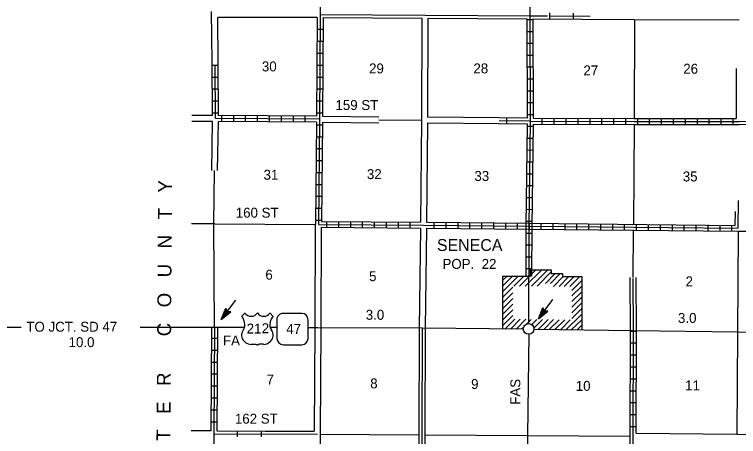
# Model space of a CAD drawing. Extents: x 1341701 to 1901259, y 16166019 to 16658355.
# Drawn here: x 1482423 to 1518849, y 16364000 to 16385225 of the extents above; entities that cross this region are included whole.
import ezdxf

# ---------------------------------------------------------------- set-up
doc = ezdxf.new("R2010")
doc.units = 0
for name, color, linetype in [('L10', 7, 'Continuous'), ('L11', 7, 'Continuous'), ('L13', 7, 'Continuous'), ('L14', 7, 'Continuous'), ('L16', 7, 'Continuous'), ('L2', 7, 'Continuous'), ('L21', 7, 'Continuous'), ('L22', 7, 'Continuous'), ('L28', 7, 'Continuous'), ('L3', 7, 'Continuous'), ('L30', 7, 'Continuous'), ('L4', 7, 'Continuous'), ('L50', 7, 'Continuous'), ('L51', 7, 'Continuous'), ('L8', 7, 'Continuous'), ('L9', 7, 'Continuous')]:
    doc.layers.add(name, color=color, linetype=linetype)

msp = doc.modelspace()

# ---------------------------------------------------------------- linework, layer by layer
at = {"layer": 'L10'}
for points in [[(1497946, 16385071), (1502921, 16385046)], [(1503221, 16385038), (1508221, 16385005)], [(1497554, 16374671), (1497529, 16369471)], [(1497857, 16374521), (1497829, 16369470)], [(1502787, 16369446), (1502771, 16364088), (1502746, 16358938)], [(1503087, 16369446), (1503071, 16364088), (1503046, 16358929)], [(1513695, 16364163), (1518770, 16364121), (1524062, 16364104)]]:
    msp.add_lwpolyline(points, dxfattribs=at)
at = {"layer": 'L11'}
for points in [[(1492370, 16382824), (1492343, 16385380)], [(1492670, 16382824), (1492649, 16385080)], [(1497645, 16385071), (1492649, 16385080)], [(1502921, 16385046), (1502896, 16379913), (1502854, 16374779)], [(1503221, 16385038), (1503196, 16380063)], [(1510970, 16384992), (1513587, 16384971)], [(1513587, 16384971), (1518885, 16384963)], [(1518733, 16382504), (1518729, 16379996)], [(1492344, 16377379), (1492388, 16379846)], [(1492644, 16377379), (1492688, 16379845)], [(1497922, 16380104), (1500752, 16380081)], [(1506804, 16380021), (1503196, 16380063)], [(1497919, 16379804), (1500752, 16379781)], [(1503196, 16379763), (1503154, 16374779)], [(1506804, 16379721), (1503196, 16379763)], [(1518687, 16374621), (1518692, 16375324)], [(1502854, 16374481), (1502787, 16369448)], [(1503154, 16374478), (1503087, 16369444)], [(1518837, 16374321), (1523978, 16374321)], [(1513412, 16369321), (1513395, 16371995)], [(1513712, 16369321), (1513695, 16371997)], [(1497529, 16369471), (1497504, 16364263)], [(1497829, 16369470), (1497771, 16358971)], [(1495039, 16364275), (1497504, 16364263)]]:
    msp.add_lwpolyline(points, dxfattribs=at)
at = {"layer": 'L13'}
for points in [[(1513612, 16384971), (1513595, 16379988)], [(1500752, 16379931), (1502896, 16379913)], [(1513595, 16379688), (1513562, 16374671)], [(1492504, 16374704), (1497554, 16374671)], [(1513554, 16374379), (1513537, 16371996)], [(1518837, 16374321), (1518770, 16364121)], [(1497796, 16364113), (1502771, 16364079)], [(1503071, 16364079), (1513395, 16364013)]]:
    msp.add_lwpolyline(points, dxfattribs=at)
at = {"layer": 'L16'}
for p, q in [((1508380, 16372062), (1508382, 16372389)), ((1508382, 16372389), (1509418, 16372388)), ((1509418, 16372388), (1509419, 16372202)), ((1509419, 16372202), (1509997, 16372201)), ((1509997, 16372201), (1509996, 16372051)), ((1506991, 16369406), (1506998, 16372060)), ((1506998, 16372060), (1508380, 16372062)), ((1509996, 16372051), (1510959, 16372052)), ((1510959, 16372052), (1510959, 16369356))]:
    msp.add_line(p, q, dxfattribs=at)
for points in [[(1508119, 16371561), (1508946, 16372388)], [(1508381, 16372115), (1508655, 16372388)], [(1508436, 16371562), (1509249, 16372388)], [(1508715, 16371562), (1509418, 16372277)], [(1509132, 16371702), (1509623, 16372202)], [(1509385, 16371702), (1509884, 16372201)], [(1506996, 16371288), (1507769, 16372061)], [(1506997, 16371573), (1507485, 16372061)], [(1506998, 16371857), (1507202, 16372061)], [(1507552, 16371561), (1508053, 16372061)], [(1507827, 16371561), (1508328, 16372062)], [(1509540, 16371551), (1510032, 16372052)], [(1509819, 16371551), (1510311, 16372052)], [(1510084, 16371552), (1510585, 16372052)], [(1510368, 16371552), (1510868, 16372052)], [(1510459, 16371351), (1510959, 16371852)], [(1506996, 16371004), (1507497, 16371506)], [(1510459, 16371068), (1510959, 16371568)], [(1506995, 16370720), (1507496, 16371222)], [(1510459, 16370785), (1510959, 16371285)], [(1506994, 16370436), (1507495, 16370937)], [(1510459, 16370501), (1510959, 16371002)], [(1510459, 16370226), (1510959, 16370726)], [(1506992, 16369868), (1507494, 16370378)], [(1506993, 16370152), (1507495, 16370653)], [(1510459, 16369943), (1510959, 16370443)], [(1506992, 16369584), (1507493, 16370085)], [(1510166, 16369366), (1510959, 16370160)], [(1507088, 16369405), (1507588, 16369905)], [(1507377, 16369402), (1507871, 16369897)], [(1507658, 16369400), (1508143, 16369894)], [(1508193, 16369660), (1508424, 16369891)], [(1508445, 16369629), (1508704, 16369888)], [(1508556, 16369448), (1508993, 16369885)], [(1508776, 16369385), (1509273, 16369882)], [(1509047, 16369381), (1509545, 16369879)], [(1509327, 16369377), (1509834, 16369876)], [(1509607, 16369374), (1510106, 16369874)], [(1509886, 16369370), (1510387, 16369871)], [(1510437, 16369363), (1510959, 16369875)], [(1507929, 16369396), (1508037, 16369504)], [(1510725, 16369359), (1510959, 16369593)]]:
    msp.add_lwpolyline(points, dxfattribs=at)
msp.add_circle((1508289, 16369409), 269, dxfattribs=at)
at = {"layer": 'L2'}
msp.add_lwpolyline([(1492479, 16369488), (1492446, 16374688), (1492494, 16377379)], dxfattribs=at)
at = {"layer": 'L28'}
for p, q in [((1492829, 16369888), (1493563, 16370863)), ((1508779, 16369913), (1509512, 16370888)), ((1492829, 16369888), (1493063, 16370463)), ((1492871, 16369971), (1493063, 16370421)), ((1492913, 16370013), (1493071, 16370404)), ((1492954, 16370079), (1493088, 16370371)), ((1493063, 16370463), (1493129, 16370288)), ((1508779, 16369913), (1509012, 16370488)), ((1508821, 16369996), (1509012, 16370446)), ((1508862, 16370038), (1509021, 16370429)), ((1508904, 16370104), (1509037, 16370396)), ((1508946, 16370146), (1509046, 16370363)), ((1509012, 16370488), (1509079, 16370313)), ((1492829, 16369888), (1493304, 16370271)), ((1492879, 16369938), (1493263, 16370254)), ((1492921, 16369996), (1493246, 16370263)), ((1492963, 16370054), (1493204, 16370254)), ((1492988, 16370104), (1493088, 16370229)), ((1492996, 16370121), (1493096, 16370338)), ((1493013, 16370104), (1493171, 16370263)), ((1493021, 16370146), (1493088, 16370229)), ((1493054, 16370213), (1493104, 16370321)), ((1493063, 16370188), (1493138, 16370263)), ((1493071, 16370238), (1493104, 16370288)), ((1493104, 16370246), (1493138, 16370271)), ((1493304, 16370271), (1493129, 16370288)), ((1508779, 16369913), (1509254, 16370296)), ((1508829, 16369963), (1509212, 16370279)), ((1508871, 16370021), (1509196, 16370288)), ((1508912, 16370079), (1509154, 16370279)), ((1508937, 16370129), (1509037, 16370254)), ((1508962, 16370129), (1509121, 16370288)), ((1508971, 16370171), (1509037, 16370254)), ((1509004, 16370238), (1509054, 16370346)), ((1509012, 16370213), (1509087, 16370288)), ((1509021, 16370263), (1509054, 16370313)), ((1509054, 16370271), (1509087, 16370296)), ((1509254, 16370296), (1509079, 16370313))]:
    msp.add_line(p, q, dxfattribs=at)
at = {"layer": 'L3'}
for p, q in [((1493854, 16370054), (1494021, 16370213)), ((1495429, 16370054), (1495271, 16370213)), ((1496888, 16370188), (1495938, 16370188)), ((1494004, 16369738), (1494004, 16369738)), ((1495279, 16369729), (1495279, 16369746)), ((1495621, 16369871), (1495621, 16368929)), ((1497196, 16368929), (1497196, 16369871)), ((1493929, 16369346), (1493938, 16369354)), ((1495354, 16369346), (1495354, 16369346)), ((1493988, 16368779), (1493971, 16368788)), ((1494329, 16368638), (1494571, 16368638)), ((1494954, 16368638), (1494713, 16368638)), ((1495271, 16368763), (1495296, 16368779)), ((1495938, 16368613), (1496888, 16368613))]:
    msp.add_line(p, q, dxfattribs=at)
for points in [[(1493996, 16369479), (1492479, 16369488)], [(1495621, 16369479), (1495288, 16369479)], [(1502937, 16369446), (1497679, 16369471), (1497196, 16369471)], [(1508021, 16369396), (1502937, 16369446)], [(1528970, 16369013), (1528328, 16369129), (1524128, 16369171), (1518820, 16369246), (1513562, 16369321), (1508554, 16369388)]]:
    msp.add_lwpolyline(points, dxfattribs=at)
for centre, radius, start, end in [((1493254, 16369575), 765, 12.2898, 38.4098), ((1494328, 16370428), 380, 215.686, 325.8081), ((1494957, 16370428), 380, 214.1946, 324.6567), ((1496032, 16369575), 765, 141.5922, 166.9359), ((1495938, 16369873), 315, 90.0011, 180.0011), ((1496883, 16369873), 315, 0.0011, 90.0011), ((1493556, 16369616), 461, 326.0856, 14.9122), ((1495730, 16369616), 461, 166.7494, 215.1852), ((1494257, 16369094), 413, 141.5649, 226.8935), ((1495029, 16369094), 413, 310.3399, 38.2936), ((1495938, 16368928), 315, 180.0011, 270.0011), ((1496883, 16368928), 315, 270.0011, 0.0011), ((1494329, 16369107), 472, 224.0239, 270.001), ((1494566, 16368556), 78.7, 10.3707, 90.0011), ((1494720, 16368556), 78.7, 90.0011, 169.6314), ((1494957, 16369107), 472, 270.0011, 311.9899)]:
    msp.add_arc(centre, radius, start, end, dxfattribs=at)
at = {"layer": 'L4'}
for points in [[(1508296, 16369679), (1508308, 16372061)], [(1508296, 16369138), (1508237, 16364046), (1508196, 16358754), (1508162, 16353471), (1508121, 16348254), (1508087, 16342996)]]:
    msp.add_lwpolyline(points, dxfattribs=at)
at = {"layer": 'L50'}
for p, q in [((1492388, 16380146), (1491338, 16380146)), ((1492388, 16379846), (1491338, 16379846)), ((1492504, 16374704), (1491329, 16374704)), ((1482755, 16369488), (1481280, 16369488)), ((1491321, 16369488), (1488754, 16369488)), ((1492296, 16364288), (1491313, 16364288))]:
    msp.add_line(p, q, dxfattribs=at)
at = {"layer": 'L51'}
msp.add_line((1492479, 16369488), (1491321, 16369488), dxfattribs=at)
at = {"layer": 'L8'}
for p, q in [((1508222, 16384972), (1508520, 16384973)), ((1497946, 16384463), (1497646, 16384463)), ((1508223, 16384375), (1508521, 16384376)), ((1497938, 16383863), (1497638, 16383863)), ((1508224, 16383779), (1508522, 16383779)), ((1497938, 16383263), (1497638, 16383263)), ((1508225, 16383182), (1508523, 16383183)), ((1492371, 16382679), (1492671, 16382679)), ((1497938, 16382663), (1497638, 16382663)), ((1508225, 16382586), (1508524, 16382586)), ((1492371, 16382079), (1492671, 16382079)), ((1497929, 16382063), (1497629, 16382063)), ((1508226, 16381989), (1508525, 16381990)), ((1492379, 16381479), (1492679, 16381479)), ((1497929, 16381463), (1497629, 16381463)), ((1508227, 16381392), (1508526, 16381393)), ((1492379, 16380879), (1492679, 16380879)), ((1497929, 16380863), (1497629, 16380863)), ((1508228, 16380796), (1508527, 16380796)), ((1492388, 16380279), (1492688, 16380279)), ((1497921, 16380263), (1497621, 16380263)), ((1508229, 16380199), (1508528, 16380200)), ((1492854, 16379846), (1492854, 16380146)), ((1493454, 16379838), (1493454, 16380138)), ((1494054, 16379838), (1494054, 16380138)), ((1494654, 16379829), (1494654, 16380129)), ((1495254, 16379821), (1495254, 16380121)), ((1495854, 16379821), (1495854, 16380121)), ((1496454, 16379813), (1496454, 16380113)), ((1497054, 16379813), (1497054, 16380113)), ((1508979, 16379704), (1508979, 16380004)), ((1509579, 16379704), (1509579, 16380004)), ((1510179, 16379696), (1510179, 16379996)), ((1510779, 16379696), (1510779, 16379996)), ((1511379, 16379696), (1511379, 16379996)), ((1511979, 16379696), (1511979, 16379996)), ((1512579, 16379688), (1512579, 16379988)), ((1513179, 16379688), (1513179, 16379988)), ((1513779, 16379688), (1513779, 16379988)), ((1514379, 16379688), (1514379, 16379988)), ((1514979, 16379688), (1514979, 16379988)), ((1515579, 16379688), (1515579, 16379988)), ((1516179, 16379688), (1516179, 16379988)), ((1516779, 16379696), (1516779, 16379996)), ((1517379, 16379696), (1517379, 16379996)), ((1517979, 16379696), (1517979, 16379996)), ((1518579, 16379696), (1518579, 16379996)), ((1497921, 16379663), (1497621, 16379663)), ((1508227, 16379605), (1508525, 16379601)), ((1497913, 16379063), (1497613, 16379063)), ((1508220, 16379008), (1508519, 16379005)), ((1497904, 16378463), (1497604, 16378463)), ((1508214, 16378411), (1508512, 16378408)), ((1497896, 16377863), (1497596, 16377863)), ((1508207, 16377815), (1508505, 16377812)), ((1497888, 16377263), (1497588, 16377263)), ((1508201, 16377218), (1508499, 16377215)), ((1497888, 16376663), (1497588, 16376663)), ((1508194, 16376622), (1508492, 16376618)), ((1497879, 16376063), (1497579, 16376063)), ((1508187, 16376025), (1508486, 16376022)), ((1497871, 16375463), (1497571, 16375463)), ((1508181, 16375429), (1508479, 16375425)), ((1497863, 16374863), (1497563, 16374863)), ((1498121, 16374821), (1498121, 16374521)), ((1498721, 16374813), (1498721, 16374513)), ((1499321, 16374804), (1499321, 16374504)), ((1499921, 16374804), (1499921, 16374504)), ((1500521, 16374796), (1500521, 16374496)), ((1501121, 16374796), (1501121, 16374496)), ((1501721, 16374788), (1501721, 16374488)), ((1502321, 16374788), (1502321, 16374488)), ((1503521, 16374771), (1503521, 16374471)), ((1504121, 16374771), (1504121, 16374471)), ((1504721, 16374763), (1504721, 16374463)), ((1505321, 16374754), (1505321, 16374454)), ((1505921, 16374754), (1505921, 16374454)), ((1506521, 16374746), (1506521, 16374446)), ((1507121, 16374738), (1507121, 16374438)), ((1507721, 16374738), (1507721, 16374438)), ((1508174, 16374832), (1508472, 16374829)), ((1508321, 16374729), (1508321, 16374429)), ((1508321, 16374429), (1508321, 16374729)), ((1508921, 16374421), (1508921, 16374721)), ((1509521, 16374421), (1509521, 16374721)), ((1510121, 16374413), (1510121, 16374713)), ((1510720, 16374404), (1510720, 16374704)), ((1511320, 16374396), (1511320, 16374696)), ((1511920, 16374396), (1511920, 16374696)), ((1512520, 16374388), (1512520, 16374688)), ((1513120, 16374379), (1513120, 16374679)), ((1513720, 16374371), (1513720, 16374671)), ((1514320, 16374371), (1514320, 16374671)), ((1514920, 16374363), (1514920, 16374663)), ((1515520, 16374354), (1515520, 16374654)), ((1516120, 16374346), (1516120, 16374646)), ((1516720, 16374346), (1516720, 16374646)), ((1517320, 16374338), (1517320, 16374638)), ((1517920, 16374329), (1517920, 16374629)), ((1518520, 16374321), (1518520, 16374621)), ((1508170, 16374234), (1508468, 16374233)), ((1508167, 16373638), (1508465, 16373636)), ((1508164, 16373041), (1508462, 16373040)), ((1508161, 16372445), (1508459, 16372443)), ((1513712, 16369288), (1513412, 16369288)), ((1492629, 16368929), (1492329, 16368929)), ((1513712, 16368688), (1513412, 16368688)), ((1492621, 16368329), (1492321, 16368329)), ((1513712, 16368088), (1513412, 16368088)), ((1492621, 16367729), (1492321, 16367729)), ((1513704, 16367488), (1513404, 16367488)), ((1492613, 16367129), (1492313, 16367129)), ((1513704, 16366888), (1513404, 16366888)), ((1492613, 16366529), (1492313, 16366529)), ((1513704, 16366288), (1513404, 16366288)), ((1492604, 16365929), (1492304, 16365929)), ((1513704, 16365688), (1513404, 16365688)), ((1492604, 16365329), (1492304, 16365329)), ((1513695, 16365088), (1513395, 16365088)), ((1492596, 16364729), (1492296, 16364729)), ((1513695, 16364488), (1513395, 16364488))]:
    msp.add_line(p, q, dxfattribs=at)
for points in [[(1508354, 16390471), (1503112, 16390496), (1497854, 16390513), (1497796, 16385221), (1497771, 16379954), (1497713, 16374671), (1503004, 16374629), (1508321, 16374579)], [(1508296, 16369679), (1508321, 16374579), (1508379, 16379854), (1508371, 16385155), (1508354, 16390342)], [(1497645, 16385071), (1497621, 16380104)], [(1497946, 16385071), (1497922, 16380104)], [(1508229, 16380006), (1508221, 16385005)], [(1508529, 16380004), (1508521, 16385004)], [(1492388, 16380146), (1492370, 16382824)], [(1497621, 16380104), (1492688, 16380146), (1492670, 16382824)], [(1497771, 16379954), (1492538, 16379996), (1492521, 16382679)], [(1497613, 16379804), (1492688, 16379845)], [(1508379, 16379854), (1513595, 16379838), (1518879, 16379846), (1524162, 16379904)], [(1508529, 16380004), (1513595, 16379988), (1518729, 16379996)], [(1497613, 16379804), (1497563, 16374671)], [(1497919, 16379804), (1497863, 16374821), (1502854, 16374779)], [(1508158, 16372062), (1508171, 16374581), (1508227, 16379706)], [(1508458, 16372062), (1508471, 16374578), (1508527, 16379704)], [(1508527, 16379704), (1513595, 16379688), (1518879, 16379696), (1524012, 16379754)], [(1508321, 16374579), (1518837, 16374471), (1518845, 16375863)], [(1503154, 16374779), (1508321, 16374729)], [(1497857, 16374521), (1502854, 16374481)], [(1503154, 16374478), (1508321, 16374429)], [(1508321, 16374729), (1518687, 16374621)], [(1508321, 16374429), (1518837, 16374321)], [(1492329, 16369488), (1492296, 16364288)], [(1492479, 16369488), (1492446, 16364138), (1492396, 16353563), (1492354, 16343129)], [(1492629, 16369488), (1492596, 16364288)], [(1513373, 16361386), (1513395, 16364013), (1513412, 16369321)], [(1513520, 16362088), (1513545, 16364013), (1513562, 16369321)], [(1513695, 16364163), (1513712, 16369321)]]:
    msp.add_lwpolyline(points, dxfattribs=at)
at = {"layer": 'L9'}
for p, q in [((1509341, 16385304), (1509339, 16385006)), ((1510534, 16385295), (1510532, 16384996)), ((1507179, 16380021), (1507179, 16379721)), ((1493646, 16363979), (1493646, 16364279)), ((1494846, 16363979), (1494846, 16364279))]:
    msp.add_line(p, q, dxfattribs=at)
for points in [[(1497796, 16385221), (1503079, 16385196), (1508371, 16385155), (1509237, 16385155)], [(1508521, 16385004), (1509339, 16384998)], [(1509339, 16385005), (1510970, 16384992)], [(1509340, 16385155), (1511388, 16385139)], [(1508229, 16380006), (1506804, 16380021)], [(1508379, 16379854), (1506804, 16379871)], [(1508227, 16379706), (1506804, 16379721)], [(1513562, 16369321), (1513545, 16371954)], [(1502937, 16369446), (1502921, 16364088), (1502896, 16358788)], [(1492596, 16364288), (1495039, 16364275)], [(1492446, 16364138), (1497671, 16364113)]]:
    msp.add_lwpolyline(points, dxfattribs=at)

# ---------------------------------------------------------------- texts
at = {"layer": 'L14'}
for s, p in [('30', (1494871, 16382363)), ('29', (1500262, 16382263)), ('28', (1505512, 16382263)), ('26', (1516070, 16382246)), ('27', (1511046, 16382163)), ('31', (1494954, 16376913)), ('32', (1500154, 16376946)), ('33', (1505562, 16376854)), ('35', (1516045, 16376829)), ('6', (1495046, 16371888)), ('5', (1500262, 16371813)), ('2', (1516187, 16371554)), ('7', (1495104, 16366613)), ('8', (1500321, 16366421)), ('9', (1505396, 16366388)), ('10', (1510662, 16366296)), ('11', (1516162, 16366321))]:
    msp.add_text(s, height=500, rotation=0, dxfattribs=at).set_placement(p)
at = {"layer": 'L16'}
for s, height, p in [('SENECA', 600, (1503675, 16373331)), ('POP.  22', 500, (1503958, 16372431))]:
    msp.add_text(s, height=height, rotation=0, dxfattribs=at).set_placement(p)
at = {"layer": 'L21'}
msp.add_text('FAS', height=500, rotation=90, dxfattribs=at).set_placement((1507871, 16365596))
at = {"layer": 'L22'}
msp.add_text('FA', height=500, rotation=0, dxfattribs=at).set_placement((1492913, 16368579))
at = {"layer": 'L28'}
for p in [(1500096, 16369871), (1515804, 16369713)]:
    msp.add_text('3.0', height=500, rotation=0, dxfattribs=at).set_placement(p)
at = {"layer": 'L3'}
for s, p in [('21', (1494104, 16369179)), ('2', (1494863, 16369196)), ('47', (1496096, 16369163))]:
    msp.add_text(s, height=500, rotation=0, dxfattribs=at).set_placement(p)
at = {"layer": 'L30'}
for s, p in [('159 ST', (1498572, 16380421)), ('160 ST', (1493556, 16375006)), ('162 ST', (1493512, 16364646))]:
    msp.add_text(s, height=500, rotation=0, dxfattribs=at).set_placement(p)
at = {"layer": 'L50'}
for s, height, rotation, p in [('P   O   T   T   E   R       C   O   U   N   T   Y', 700.01, 89.6227, (1490238, 16359521)), ('TO JCT. SD 47', 499.99, 0, (1483021, 16369271)), ('10.0', 500, 0, (1485146, 16368496))]:
    msp.add_text(s, height=height, rotation=rotation, dxfattribs=at).set_placement(p)

doc.saveas('drawing.dxf')
